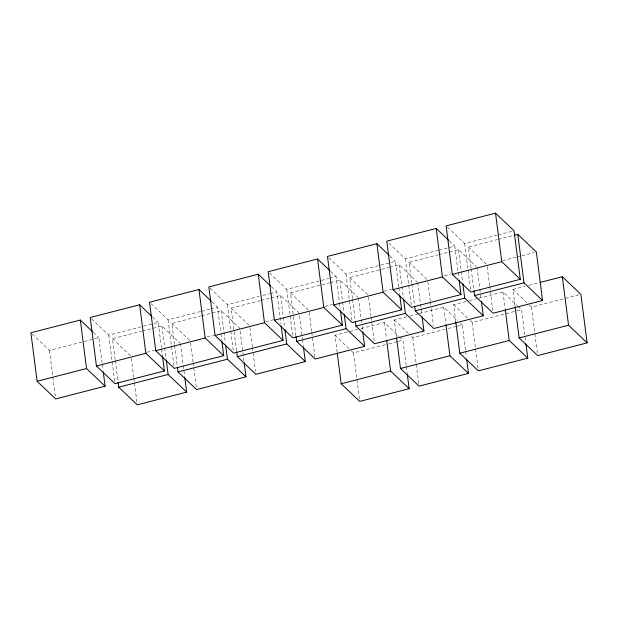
<?xml version="1.0" encoding="UTF-8"?>
<svg xmlns="http://www.w3.org/2000/svg" width="618" height="618" viewBox="0 0 618 618"><rect width="100%" height="100%" fill="white"/><g stroke="black" fill="none" stroke-linecap="round" stroke-linejoin="round"><path stroke-width="0.46" stroke-dasharray="3.09 2.32" d="M32.275 334.075L49.455 350.429L98.888 337.698L102.171 363.376M91.588 318.811L108.768 335.157L158.2 322.434L161.491 348.112M150.9 303.538L168.088 319.885L200.726 311.48M201.661 311.24L210.05 309.085M210.985 308.838L217.513 307.161L220.804 332.839M210.22 288.266L227.401 304.612L259.104 296.455M262.835 295.489L269.363 293.813M270.298 293.573L276.825 291.889L280.966 324.226M269.533 273.001L286.713 289.348L328.683 278.54M329.61 278.301L336.138 276.625L339.429 302.295M328.846 257.729L346.026 274.075L395.458 261.352L398.741 287.03M388.846 243.113L405.338 258.803L437.984 250.406M438.911 250.159L454.771 246.08L458.062 271.758M447.471 227.192L464.659 243.538L497.297 235.134M498.232 234.894L513.149 231.047M115.164 359.606L112.484 338.687L141.391 331.24M142.325 331.001L161.908 325.964L179.776 342.959M174.477 344.342L171.796 323.415L200.703 315.976M201.638 315.736L221.221 310.692L239.784 328.343L243.925 360.68M236.594 350.947L231.109 308.15L260.024 300.703M260.95 300.464L270.282 298.061M271.209 297.822L280.541 295.419L299.097 313.079L302.387 338.757M295.906 335.674L290.421 292.878L329.595 282.789M330.53 282.55L339.854 280.155L357.722 297.15M352.414 298.533L349.742 277.606L388.907 267.524M389.842 267.285L399.166 264.883L417.034 281.885M411.735 283.26L409.054 262.333L437.961 254.894M438.896 254.655L458.479 249.61L476.347 266.613M471.047 267.988L468.367 247.069L497.274 239.622M498.208 239.382L514.068 235.304M146.891 352.26L154.353 350.336M207.138 336.748L213.666 335.072M265.524 321.723L272.978 319.8M324.836 306.451L332.299 304.527M384.149 291.178L391.611 289.263M444.396 275.667L450.924 273.99M502.774 260.641L515.837 257.281M516.764 257.042L534.485 252.476M337.15 352.368L334.956 335.25L357.343 329.487M361.074 328.529L384.388 322.526L398.819 336.254M396.47 337.096L394.276 319.977L409.193 316.138M410.128 315.898L418.525 313.735M419.452 313.496L443.701 307.254L457.451 320.333M455.783 321.824L453.589 304.713L468.506 300.866M469.441 300.626L477.838 298.463M478.765 298.224L503.013 291.982L517.451 305.717M514.972 305.609L512.901 289.44L525.022 286.319M528.753 285.354L539.012 282.72M351.457 350.939L353.519 352.901L388.019 344.017M388.954 343.778L397.351 341.623M398.278 341.375L402.944 340.178L406.235 365.856M411.457 336.323L412.832 337.637L444.535 329.471M448.266 328.513L456.663 326.35M457.598 326.111L462.256 324.906L465.547 350.584M470.082 320.402L472.144 322.364L515.976 311.078M516.911 310.839L521.569 309.641L525.717 341.97M529.394 305.13L531.457 307.092L579.02 294.848M468.367 247.069L486.235 264.071M512.901 289.44L526.644 302.519M449.271 240.85L454.771 246.08M518.139 306.366L521.569 309.641M409.054 262.333L426.922 279.336M453.589 304.713L469.394 319.745M389.958 256.122L395.458 261.352M460.194 322.944L462.256 324.906M349.742 277.606L368.297 295.265M394.276 319.977L408.707 333.712M330.645 271.387L336.138 276.625M399.506 336.91L402.944 340.178M290.421 292.878L308.297 309.881M334.956 335.25L350.769 350.29M271.325 286.659L276.825 291.889M231.109 308.15L248.977 325.145M212.013 301.932L217.513 307.161M171.796 323.415L189.664 340.418M152.7 317.196L158.2 322.434M112.484 338.687L131.039 356.339M93.388 332.469L98.888 337.698M531.457 307.092L534.748 332.77M534.871 333.72L537.428 353.697M503.013 291.982L505.207 309.1M487.169 266.621L489.603 285.647M489.726 286.597L490.213 290.398M490.337 291.348L492.77 310.367M477.034 267.27L479.715 288.189M479.838 289.139L481.059 298.649M471.171 268.938L473.851 289.865M464.659 243.538L467.942 269.216M468.065 270.166L470.622 290.136M472.144 322.364L475.435 348.042M475.559 348.992L477.992 368.011M458.479 249.61L461.159 270.537M461.283 271.487L462.619 281.947M458.177 272.708L458.911 278.417M465.671 351.534L466.405 357.243M443.701 307.254L445.771 323.423M427.849 281.893L430.29 300.912M430.414 301.862L430.777 304.72M431.264 308.521L433.457 325.64M417.722 282.534L420.402 303.461M420.526 304.411L421.862 314.871M411.851 284.21L414.531 305.13M405.338 258.803L411.31 305.408M412.832 337.637L418.803 384.234M399.166 264.883L401.847 285.802M401.97 286.752L403.43 298.17M398.865 287.98L399.722 294.639M406.358 366.806L407.208 373.465M384.388 322.526L386.459 338.695M368.537 297.165L370.978 316.184M371.094 317.134L371.58 320.943M371.704 321.893L374.261 341.862M358.409 297.806L361.09 318.726M361.213 319.684L361.576 322.534M362.063 326.335L362.673 331.094M352.538 299.483L355.219 320.402M346.026 274.075L351.997 320.672M353.519 352.901L359.483 399.506M339.854 280.155L342.534 301.074M342.658 302.024L343.994 312.484M339.552 303.253L340.286 308.954M309.224 312.438L311.657 331.457M311.781 332.407L314.948 357.134M302.503 339.707L303.361 346.366M286.713 289.348L290.004 315.026M290.12 315.976L292.685 335.945M280.541 295.419L283.222 316.346M283.338 317.297L284.682 327.756M249.911 327.702L252.345 346.721M252.468 347.679L255.512 371.449M227.401 304.612L230.692 330.29M230.808 331.248L233.249 350.267M221.221 310.692L225.369 343.029M220.927 333.79L221.777 340.448M190.599 342.975L193.032 361.993M193.156 362.944L193.643 366.752M193.766 367.702L196.323 387.671M180.464 343.616L183.144 364.543M183.268 365.493L184.728 376.903M174.6 345.292L177.281 366.211M168.088 319.885L174.052 366.489M161.908 325.964L164.589 346.883M164.712 347.834L166.172 359.251M161.607 349.062L162.464 355.713M131.279 358.247L133.72 377.266M133.843 378.216L134.33 382.017M134.446 382.967L137.011 402.944M115.28 360.557L117.961 381.484M108.768 335.157L114.739 381.754M102.294 364.326L103.028 370.035M49.455 350.429L52.746 376.107M52.87 377.057L55.427 397.026"/><path stroke-width="0.93" d="M92.7 331.812L80.325 320.047L30.9 332.77L37.111 381.275L55.666 398.927L105.099 386.204L103.268 371.936M152.013 316.547L139.645 304.774L90.213 317.498L96.431 366.003L114.987 383.654L164.411 370.931L162.588 356.671M211.325 301.275L198.957 289.502L149.525 302.233L155.744 350.73L174.299 368.39L223.724 355.667L221.901 341.399M270.645 286.003L258.27 274.238L208.845 286.961L215.056 335.466L233.612 353.117L283.044 340.394L281.213 326.126M329.958 270.738L317.582 258.965L268.158 271.688L274.369 320.194L292.924 337.845L342.357 325.122L340.526 310.854M389.27 255.466L376.895 243.693L327.47 256.424L333.681 304.921L352.237 322.581L401.669 309.85L399.838 295.589M448.583 240.193L436.215 228.428L386.783 241.151L392.994 289.657L411.557 307.308L460.982 294.585L459.159 280.317M495.528 213.156L446.096 225.879L452.314 274.384L470.87 292.036L520.294 279.313L514.083 230.808L495.528 213.156L501.739 261.661L520.294 279.313M514.068 235.304L517.791 234.346L536.354 251.997L542.565 300.502L493.133 313.226L474.578 295.566L473.967 290.815M37.111 381.275L86.543 368.552L105.099 386.204M96.431 366.003L145.856 353.28L164.411 370.931M155.744 350.73L205.168 338.007L223.724 355.667M215.056 335.466L264.481 322.735L283.044 340.394M274.369 320.194L323.801 307.47L342.357 325.122M333.681 304.921L383.114 292.198L401.669 309.85M392.994 289.657L442.426 276.926L460.982 294.585M452.314 274.384L501.739 261.661M118.695 387.192L168.127 374.462L186.682 392.121L137.25 404.844L118.695 387.192L118.084 382.434M178.007 371.92L227.439 359.197L245.995 376.849L196.563 389.572L178.007 371.92L177.397 367.162M237.32 356.648L286.752 343.925L305.307 361.576L255.883 374.307L237.32 356.648L236.717 351.897M296.64 341.375L346.065 328.652L364.62 346.312L315.195 359.035L296.64 341.375L296.03 336.625M355.953 326.111L405.377 313.388L423.933 331.039L374.508 343.762L355.953 326.111L355.342 321.352M415.265 310.839L464.697 298.115L483.253 315.767L433.821 328.498L415.265 310.839L414.655 306.088M474.578 295.566L524.01 282.843L542.565 300.502M539.947 282.472L562.334 276.717L580.889 294.369L587.1 342.874L537.675 355.597L519.112 337.938L515.095 306.559M341.175 383.755L390.599 371.024L409.155 388.683L359.73 401.406L341.175 383.755L337.274 353.318M400.487 368.482L449.912 355.759L468.475 373.411L419.043 386.134L400.487 368.482L396.586 338.046M459.8 353.21L509.232 340.487L527.787 358.139L478.355 370.87L459.8 353.21L455.783 321.824M519.112 337.938L568.545 325.215L587.1 342.874M562.334 276.717L568.545 325.215M517.791 234.346L524.01 282.843M525.957 343.878L527.787 358.139M505.331 310.051L509.232 340.487M481.422 301.507L483.253 315.767M462.867 283.847L464.697 298.115M466.644 359.143L468.475 373.411M436.215 228.428L442.426 276.926M445.895 324.373L449.912 355.759M422.109 316.771L423.933 331.039M403.554 299.12L405.377 313.388M407.332 374.415L409.155 388.683M376.895 243.693L383.114 292.198M386.706 340.595L390.599 371.024M362.797 332.044L364.62 346.312M344.241 314.392L346.065 328.652M317.582 258.965L323.801 307.47M303.484 347.316L305.307 361.576M284.921 329.657L286.752 343.925M258.27 274.238L264.481 322.735M244.164 362.581L245.995 376.849M225.609 344.929L227.439 359.197M198.957 289.502L205.168 338.007M184.852 377.853L186.682 392.121M166.296 360.201L168.127 374.462M139.645 304.774L145.856 353.28M80.325 320.047L86.543 368.552"/></g></svg>
